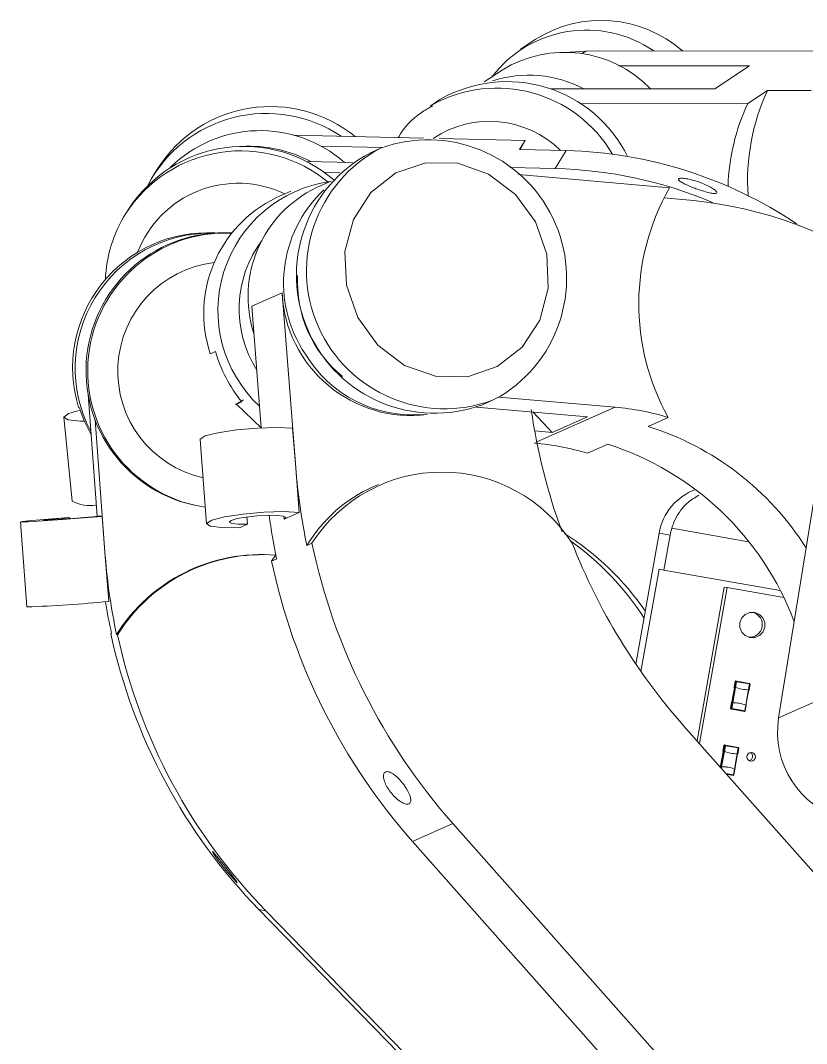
# Model space of a CAD drawing. Header units: millimetres. Extents: x 0 to 1189, y 0 to 841.
# Drawn here: x 919.9 to 925.43, y 542.77 to 549.97 of the extents above; entities that cross this region are included whole.
import ezdxf

# ---------------------------------------------------------------- set-up
doc = ezdxf.new("R2010")
doc.units = ezdxf.units.MM
doc.layers.get('0').update_dxf_attribs({"lineweight": 18})

msp = doc.modelspace()

# ---------------------------------------------------------------- linework, layer by layer
at = {"color": 7, "linetype": 'Continuous', "lineweight": 15}
for p, q in [((923.5233, 549.8334), (923.4191, 549.7638)), ((923.7687, 549.7429), (923.8798, 549.7517)), ((923.8798, 549.7517), (925.5743, 549.7524)), ((924.1085, 549.6475), (925.0309, 549.6479)), ((924.7877, 549.4856), (925.0309, 549.6479)), ((923.2904, 549.6179), (923.1642, 549.5337)), ((923.6355, 549.4852), (924.7877, 549.4856)), ((925.1573, 549.4742), (925.0183, 549.3814)), ((925.1573, 549.4742), (925.466, 549.4743)), ((922.8519, 549.4095), (922.7824, 549.3631)), ((923.8361, 549.381), (925.0183, 549.3814)), ((921.822, 549.1594), (922.737, 549.1379)), ((922.8498, 549.1353), (923.4527, 549.1211)), ((922.0129, 549.0831), (922.4473, 549.0729)), ((922.4343, 549.0673), (922.3633, 549.0357)), ((923.4527, 549.1211), (923.4129, 549.0582)), ((923.4129, 549.0582), (923.7418, 549.0505)), ((923.4527, 549.1211), (923.4171, 549.0581)), ((923.6622, 548.9247), (923.7418, 549.0505)), ((920.8683, 548.9288), (920.8384, 548.8816)), ((921.91, 548.9738), (922.2375, 548.9661)), ((923.3467, 548.9321), (923.6622, 548.9247)), ((922.087, 548.8364), (921.9837, 548.7904)), ((922.0341, 548.8991), (922.1478, 548.8964)), ((923.4048, 548.8819), (924.4692, 548.7896)), ((921.8037, 548.7652), (921.6973, 548.7179)), ((924.429, 548.7177), (924.6362, 548.6998)), ((920.6623, 548.6407), (920.6424, 548.6092)), ((921.7412, 548.051), (921.5283, 547.9564)), ((921.7412, 548.051), (921.8375, 546.818)), ((921.5952, 547.1001), (921.5283, 547.9564)), ((921.2717, 547.6372), (921.2362, 547.6214)), ((920.4404, 546.4772), (920.3762, 547.3344)), ((921.4571, 547.2829), (921.4216, 547.2671)), ((921.4216, 547.2671), (921.5953, 547.0984)), ((923.1511, 547.2629), (923.2221, 547.2944)), ((923.2777, 547.3217), (923.2221, 547.2944)), ((924.0855, 547.2454), (923.2676, 547.3163)), ((920.3152, 547.2418), (920.3092, 547.2429)), ((923.8901, 547.1776), (923.1084, 547.2453)), ((923.5081, 547.2107), (923.6417, 547.0672)), ((920.2063, 547.1746), (920.2637, 546.5839)), ((920.4251, 547.1568), (920.4972, 546.195)), ((923.8901, 547.1776), (923.6417, 547.0672)), ((924.3169, 547.1101), (924.4588, 547.1732)), ((921.8155, 547.0968), (921.8372, 546.8178)), ((923.6417, 547.0672), (923.5192, 547.0778)), ((921.164, 547.0173), (921.2102, 546.4249)), ((923.8911, 546.9209), (924.033, 546.984)), ((921.8372, 546.8178), (921.8375, 546.818)), ((921.8372, 546.8178), (921.8617, 546.5044)), ((925.2363, 545.0587), (925.5165, 546.7902)), ((922.4193, 546.7023), (922.3838, 546.6865)), ((921.1613, 546.5478), (921.1734, 546.5457)), ((921.2011, 546.5412), (921.1734, 546.5457)), ((920.2373, 546.4687), (920.2469, 546.467)), ((920.2469, 546.467), (920.2473, 546.461)), ((920.458, 546.4799), (920.476, 546.4768)), ((920.476, 546.4768), (920.4971, 546.195)), ((921.4941, 546.4731), (921.4982, 546.4214)), ((921.7539, 546.4776), (921.7555, 546.4572)), ((921.7555, 546.4572), (921.8617, 546.5044)), ((919.8999, 546.4379), (919.9448, 545.8397)), ((921.4414, 546.3962), (921.4982, 546.4214)), ((924.2318, 545.4362), (924.3946, 546.3594)), ((924.4728, 546.3456), (924.3946, 546.3594)), ((924.4293, 546.0989), (924.4728, 546.3456)), ((921.9516, 546.2875), (921.9161, 546.2717)), ((920.4971, 546.195), (920.4972, 546.195)), ((920.4971, 546.195), (920.5208, 545.8785)), ((921.6971, 546.207), (921.6677, 546.1613)), ((921.6677, 546.1613), (921.7032, 546.1771)), ((924.3944, 546.1051), (924.2673, 545.3846)), ((924.3944, 546.1051), (924.4293, 546.0989)), ((924.4293, 546.0989), (925.2468, 545.9548)), ((924.8535, 545.9793), (924.6626, 544.8964)), ((924.8728, 545.9759), (924.6791, 544.8777)), ((924.8728, 545.9759), (924.8535, 545.9793)), ((925.2716, 545.9055), (924.8728, 545.9759)), ((920.5349, 545.6528), (920.5409, 545.6518)), ((920.583, 545.6443), (920.577, 545.6454)), ((924.9308, 545.3151), (924.9238, 545.2752)), ((924.9238, 545.2751), (924.9308, 545.3151)), ((924.9364, 545.3142), (924.9293, 545.2741)), ((924.9364, 545.3142), (924.9308, 545.3151)), ((924.9335, 545.2734), (924.9405, 545.3134)), ((924.941, 545.3174), (924.9355, 545.3184)), ((925.031, 545.2975), (924.9405, 545.3134)), ((925.0314, 545.3015), (924.941, 545.3174)), ((924.9249, 545.2699), (924.9074, 545.1706)), ((924.9313, 545.2738), (924.912, 545.1648)), ((924.9334, 545.2734), (924.9141, 545.1644)), ((924.9238, 545.2751), (924.9238, 545.2752)), ((924.9256, 545.2694), (924.9276, 545.269)), ((924.9315, 545.2743), (924.932, 545.274)), ((924.9776, 545.2602), (924.9778, 545.2602)), ((925.0064, 545.1481), (925.0256, 545.2572)), ((925.031, 545.2975), (925.0239, 545.2575)), ((925.0276, 545.2569), (925.0347, 545.2968)), ((924.8975, 545.1261), (924.9045, 545.1661)), ((924.9045, 545.166), (924.8975, 545.1261)), ((924.9101, 545.1651), (924.903, 545.1251)), ((924.9045, 545.166), (924.9045, 545.1661)), ((924.9072, 545.1243), (924.9142, 545.1644)), ((924.9102, 545.1705), (924.9082, 545.1709)), ((924.9126, 545.1643), (924.9121, 545.1643)), ((925.2363, 545.0587), (925.4917, 545.1722)), ((924.903, 545.1251), (924.8975, 545.1261)), ((924.9007, 545.1214), (924.9063, 545.1204)), ((924.9063, 545.1204), (924.9967, 545.1045)), ((924.9976, 545.1084), (924.9072, 545.1243)), ((924.9604, 545.1617), (924.9603, 545.1617)), ((925.0047, 545.1484), (924.9976, 545.1084)), ((925.0013, 545.1078), (925.0084, 545.1477)), ((924.5697, 545.0012), (927.4604, 541.7395)), ((924.8455, 544.8197), (924.828, 544.7203)), ((924.8519, 544.8235), (924.8326, 544.7145)), ((924.854, 544.8232), (924.8347, 544.7141)), ((924.8514, 544.8649), (924.8444, 544.8249)), ((924.8444, 544.8249), (924.8514, 544.8649)), ((924.8444, 544.8249), (924.8444, 544.8249)), ((924.8462, 544.8191), (924.8482, 544.8188)), ((924.857, 544.8639), (924.8499, 544.8239)), ((924.857, 544.8639), (924.8514, 544.8649)), ((924.8521, 544.824), (924.8526, 544.8238)), ((924.8541, 544.8232), (924.8611, 544.8632)), ((924.8616, 544.8672), (924.8561, 544.8681)), ((924.9516, 544.8472), (924.8611, 544.8632)), ((924.952, 544.8512), (924.8616, 544.8672)), ((924.8983, 544.8099), (924.8984, 544.8099)), ((924.927, 544.6978), (924.9462, 544.8069)), ((924.9516, 544.8472), (924.9445, 544.8072)), ((924.9482, 544.8066), (924.9553, 544.8466)), ((924.8251, 544.7158), (924.8247, 544.7134)), ((924.8251, 544.7158), (924.8252, 544.7158)), ((924.8308, 544.7203), (924.8289, 544.7206)), ((924.8307, 544.7149), (924.8295, 544.7081)), ((924.8333, 544.7141), (924.8327, 544.714)), ((924.8697, 544.6626), (924.9173, 544.6543)), ((924.881, 544.7114), (924.8809, 544.7114)), ((924.9253, 544.6982), (924.9182, 544.6581)), ((924.9219, 544.6575), (924.929, 544.6975)), ((922.943, 544.3155), (922.6592, 544.1894)), ((926.4887, 540.3148), (922.943, 544.3155)), ((924.5193, 542.0905), (922.6592, 544.1894)), ((921.6268, 543.701), (921.5787, 543.7094)), ((923.5091, 541.7286), (921.5787, 543.7094)), ((925.3167, 539.9146), (921.6268, 543.701))]:
    msp.add_line(p, q, dxfattribs=at)
at = {"color": 8, "linetype": 'Continuous', "lineweight": 15}
for p, q in [((923.852, 549.7332), (923.8798, 549.7517)), ((923.5339, 547.0003), (924.0855, 547.2454)), ((920.458, 546.4799), (920.458, 546.4796)), ((925.0247, 546.2986), (924.4844, 546.3939)), ((924.9308, 545.3151), (924.9308, 545.3151)), ((924.9249, 545.2699), (924.9074, 545.1706)), ((925.0046, 545.1485), (925.0238, 545.2575)), ((924.8975, 545.1261), (924.8975, 545.1261)), ((924.8455, 544.8197), (924.828, 544.7203)), ((924.8514, 544.8649), (924.8514, 544.8649)), ((924.9252, 544.6982), (924.9444, 544.8072)), ((924.8247, 544.7134), (924.8252, 544.7158)), ((924.8331, 544.704), (924.8349, 544.7141)), ((924.9182, 544.6581), (924.8655, 544.6675))]:
    msp.add_line(p, q, dxfattribs=at)
at = {"color": 7, "linetype": 'Continuous', "lineweight": 15}
for points in [[(923.256, 547.5304), (923.4317, 547.6676), (923.5553, 547.8582), (923.6147, 548.0835), (923.604, 548.3213), (923.5244, 548.5485), (923.3835, 548.7428), (923.1953, 548.8852), (922.978, 548.9617), (922.753, 548.9649), (922.5423, 548.8944), (922.3666, 548.7571), (922.243, 548.5666), (922.1836, 548.3413), (922.1942, 548.1034), (922.2739, 547.8762), (922.4148, 547.6819), (922.603, 547.5395), (922.8203, 547.463), (923.0453, 547.4599), (923.256, 547.5304)], [(920.3504, 547.1461), (920.3192, 547.1471), (920.2348, 547.1571), (920.2063, 547.176), (920.2385, 547.2006), (920.3205, 547.2253)], [(921.8155, 547.0968), (921.7069, 547.1025), (921.5672, 547.0986), (921.42, 547.0856), (921.2902, 547.0658), (921.1999, 547.0425), (921.1642, 547.0197), (921.164, 547.0173)], [(920.476, 546.4768), (920.3425, 546.4658), (920.1948, 546.4547), (920.058, 546.4453), (919.9552, 546.4392), (919.9038, 546.4374), (919.9126, 546.4403), (919.9801, 546.4474), (920.0948, 546.4574), (920.2373, 546.4687)], [(920.2469, 546.467), (920.1716, 546.461), (920.1097, 546.4557), (920.0704, 546.4517), (920.0598, 546.4498), (920.0796, 546.4501), (920.1267, 546.4527), (920.1939, 546.4571), (920.271, 546.4627), (920.3462, 546.4687), (920.4082, 546.474), (920.4475, 546.478), (920.458, 546.4799)], [(921.8617, 546.5044), (921.7532, 546.5102), (921.6135, 546.5062), (921.4663, 546.4932), (921.3365, 546.4734), (921.2461, 546.4501), (921.2104, 546.4273), (921.2355, 546.4089), (921.3171, 546.3978), (921.4414, 546.3962)], [(921.4982, 546.4214), (921.4322, 546.4221), (921.3872, 546.4276), (921.3698, 546.4369), (921.3828, 546.4486), (921.4241, 546.461), (921.4875, 546.4722), (921.5634, 546.4804), (921.6401, 546.4845), (921.706, 546.4837), (921.7511, 546.4783), (921.7684, 546.469), (921.7555, 546.4572)], [(924.9293, 545.2741), (924.9282, 545.272), (924.9272, 545.2704), (924.9264, 545.2696), (924.9256, 545.2694), (924.925, 545.2698), (924.9244, 545.2709), (924.924, 545.2727), (924.9238, 545.2751)], [(924.9045, 545.1661), (924.9056, 545.1683), (924.9066, 545.1698), (924.9075, 545.1707), (924.9082, 545.1709), (924.9089, 545.1704), (924.9094, 545.1693), (924.9098, 545.1675), (924.9101, 545.1651)], [(924.912, 545.1648), (924.9118, 545.1672), (924.9114, 545.169), (924.9108, 545.1701), (924.9102, 545.1705)], [(924.8499, 544.8239), (924.8488, 544.8217), (924.8478, 544.8202), (924.847, 544.8193), (924.8462, 544.8191), (924.8456, 544.8196), (924.8451, 544.8207), (924.8447, 544.8224), (924.8444, 544.8249)], [(924.8519, 544.8235), (924.8508, 544.8214), (924.8498, 544.8198), (924.8489, 544.819), (924.8482, 544.8188)], [(924.8252, 544.7158), (924.8262, 544.718), (924.8272, 544.7195), (924.8281, 544.7204), (924.8289, 544.7206), (924.8295, 544.7202), (924.83, 544.719), (924.8304, 544.7173), (924.8307, 544.7149)], [(924.8326, 544.7145), (924.8324, 544.7169), (924.832, 544.7187), (924.8315, 544.7198), (924.8308, 544.7203)], [(921.251, 544.1179), (921.2562, 544.1078), (921.2703, 544.0863), (921.292, 544.056), (921.319, 544.0205), (921.3485, 543.9838), (921.3771, 543.9499), (921.4015, 543.9226), (921.4185, 543.905), (921.426, 543.899), (921.4234, 543.9049), (921.4109, 543.9221), (921.3901, 543.9489), (921.3635, 543.9827), (921.3451, 544.0059)]]:
    msp.add_lwpolyline(points, dxfattribs=at)
for centre, radius in [((925.0512, 545.7122), 0.0888), ((925.0423, 544.7853), 0.0304)]:
    msp.add_circle(centre, radius, dxfattribs=at)
for centre, radius, start, end in [((923.9866, 549.0954), 0.8713, 48.89713, 122.12138), ((923.8841, 549.0586), 0.8399, 55.63226, 142.59072), ((923.7305, 548.9057), 0.8372, 43.82759, 121.7139), ((923.477, 548.7537), 0.8281, 62.04892, 107.92111), ((923.3253, 548.5913), 0.9453, 26.23729, 120.05245), ((926.5411, 548.8363), 1.5237, 155.25286, 183.86444), ((921.6603, 548.4192), 0.9418, 50.82479, 147.24019), ((926.3788, 548.7501), 1.4998, 155.1071, 178.11996), ((921.6307, 548.3706), 0.9419, 56.01297, 152.45032), ((921.5862, 548.2914), 0.9001, 48.68257, 134.61662), ((922.7701, 548.153), 0.974, 301.40411, 110.17271), ((921.4719, 548.1161), 0.9646, 49.00692, 147.05559), ((921.5122, 548.1718), 0.9099, 61.72208, 93.45204), ((923.6677, 546.0103), 3.0411, 56.12569, 88.60378), ((922.8144, 548.1747), 0.972, 117.65004, 290.26979), ((923.5893, 545.8911), 3.0344, 66.98488, 88.62419), ((922.2071, 547.9245), 0.9176, 97.95173, 227.18), ((922.3502, 548.0255), 0.8482, 115.60613, 197.94416), ((922.6484, 548.12), 0.8966, 133.11089, 214.10723), ((925.899, 547.9722), 1.647, 150.2421, 209.02014), ((922.0933, 547.9062), 0.9032, 116.01134, 198.37929), ((924.3251, 545.7131), 3.0028, 28.07364, 84.05289), ((921.4381, 548.1067), 0.9411, 147.72197, 177.75115), ((921.2172, 547.5229), 0.9501, 86.78163, 197.14097), ((921.2353, 547.5196), 0.9503, 89.00171, 207.92182), ((921.3313, 547.5028), 0.9701, 86.91143, 259.9101), ((922.2455, 547.9363), 0.8066, 143.10892, 212.28053), ((922.7049, 548.1261), 0.8553, 176.85885, 231.06097), ((922.6506, 548.0965), 0.9106, 182.86221, 277.07036), ((922.2576, 547.9273), 1.0277, 196.39887, 218.83515), ((922.6593, 548.0701), 0.8789, 211.01061, 275.12228), ((921.2242, 547.5215), 0.951, 197.10436, 209.60676), ((927.7563, 547.8448), 4.306, 188.22906, 200.05737), ((923.9258, 545.4196), 1.8328, 73.09159, 84.99914), ((923.7049, 545.1619), 2.0421, 32.36031, 72.56137), ((923.358, 545.1668), 1.8333, 73.09502, 84.99924), ((923.4065, 545.0111), 2.0699, 20.47353, 72.38294), ((926.0796, 547.1498), 4.2551, 184.47319, 191.90954), ((922.8675, 545.7014), 1.0874, 32.61624, 147.38674), ((922.8087, 545.7363), 1.0408, 114.09072, 149.04425), ((924.7886, 546.2901), 0.4, 110.05764, 170.02634), ((920.3952, 546.8448), 0.2921, 243.25997, 277.74926), ((925.8855, 547.0585), 4.2742, 187.71629, 191.90124), ((924.8685, 546.2758), 0.4018, 162.90769, 169.99385), ((922.659, 544.6721), 1.996, 34.80544, 57.54851), ((926.1819, 547.1792), 4.3233, 191.90295, 221.48124), ((922.6107, 544.6803), 1.9963, 32.77972, 54.48288), ((927.8009, 547.8598), 4.3142, 201.37318, 221.49815), ((924.4922, 546.4945), 4.0062, 184.28646, 192.23567), ((921.5929, 545.0106), 1.198, 84.98675, 148.00235), ((921.599, 545.0095), 1.198, 85.27134, 148.00205), ((925.898, 547.053), 4.3232, 191.90251, 221.48141), ((919.6346, 554.7345), 8.9002, 271.99697, 275.71459), ((924.4426, 546.4983), 3.9925, 188.95857, 192.24186), ((925.0319, 545.7157), 0.0889, 266.40874, 73.59276), ((924.4429, 546.4999), 3.9988, 192.22953, 224.25277), ((924.491, 546.4914), 3.9987, 192.22935, 224.25295), ((924.9348, 545.3145), 0.004, 80, 170), ((924.9348, 545.3144), 0.00401, 80.15181, 170.03982), ((924.9403, 545.3135), 0.004, 80.20675, 170.05432), ((924.9518, 545.3906), 0.078, 258.55741, 261.66953), ((924.9251, 545.3172), 0.0159, 346.25441, 0.76404), ((924.9246, 545.2752), 0.00685, 296.08845, 348.54741), ((925.0125, 545.4572), 0.2001, 246.70395, 259.96832), ((925.0123, 545.4564), 0.1993, 246.68267, 273.32637), ((925.0155, 545.2613), 0.0129, 316.01062, 339.78756), ((925.0154, 545.3013), 0.0161, 346.34495, 0.6735), ((925.0307, 545.2975), 0.004, 350, 80), ((924.9257, 544.9658), 0.1989, 79.987, 93.3304), ((924.9258, 544.9656), 0.1992, 66.67521, 93.33511), ((924.9014, 545.1254), 0.004, 170, 260), ((924.9014, 545.1254), 0.004, 169.94311, 259.88261), ((924.9334, 545.2847), 0.1625, 259.20755, 260.70179), ((924.907, 545.1244), 0.00401, 170.0689, 259.85581), ((924.8905, 545.1263), 0.0168, 339.72991, 353.43772), ((924.9811, 545.1103), 0.0167, 339.58737, 353.41453), ((924.9974, 545.1084), 0.004, 260, 350), ((924.9955, 545.1477), 0.0129, 0.1914, 23.94414), ((925.8597, 544.9576), 0.6316, 170.79062, 254.97907), ((924.8554, 544.8642), 0.004, 80, 170), ((924.8554, 544.8642), 0.00399, 79.90594, 170.15734), ((924.9331, 545.0071), 0.2002, 246.70675, 259.96552), ((924.933, 545.0062), 0.1993, 246.68485, 273.32548), ((924.8609, 544.8632), 0.004, 80.20675, 170.05432), ((924.8924, 545.055), 0.1943, 259.48915, 260.73778), ((924.8457, 544.867), 0.0159, 346.25441, 0.76404), ((924.9361, 544.811), 0.0129, 316.01062, 339.78756), ((924.9353, 544.8511), 0.0167, 346.54505, 0.30408), ((924.9513, 544.8473), 0.004, 350, 80), ((925.023, 544.7887), 0.0305, 278.80965, 61.1881), ((924.8463, 544.5154), 0.199, 79.98971, 93.32855), ((924.8464, 544.5152), 0.1993, 66.68454, 93.3245), ((924.9019, 544.66), 0.0165, 339.49966, 353.42247), ((924.9163, 544.6975), 0.0126, 359.9593, 24.17624), ((924.918, 544.6582), 0.004, 260, 350)]:
    msp.add_arc(centre, radius, start, end, dxfattribs=at)
at = {"color": 8, "linetype": 'Continuous', "lineweight": 15}
for centre, radius, start, end in [((923.2543, 548.5491), 0.9418, 30.36361, 119.19209), ((923.2008, 548.5439), 0.7132, 45.36295, 123.83125), ((922.8853, 548.2062), 0.972, 117.64959, 290.27052), ((921.4518, 548.0849), 0.9643, 50.35753, 147.06251), ((921.4312, 548.0635), 0.7576, 64.25271, 158.97208), ((921.3433, 547.5007), 0.9701, 87.69173, 259.90981), ((921.3551, 547.4987), 0.7701, 96.82162, 257.2445), ((924.9605, 544.8891), 0.4144, 79.69532, 80.21505), ((924.9241, 544.6833), 0.4314, 79.6901, 80.18852), ((924.8811, 544.4389), 0.4144, 79.69532, 80.21505), ((924.9749, 544.9724), 0.3193, 259.78207, 260.45512)]:
    msp.add_arc(centre, radius, start, end, dxfattribs=at)
at = {"color": 7, "linetype": 'Continuous', "lineweight": 15}
for points, knots in [([(922.8003, 549.3656), (922.773, 549.35), (922.6793, 549.2968), (922.5969, 549.2152), (922.5601, 549.1443), (922.5589, 549.1421)], [0, 0, 0, 0, 0.0950088, 0.3261834, 0.3335788, 0.3335788, 0.3335788, 0.3335788]), ([(924.6541, 548.783), (924.6694, 548.7776), (924.7001, 548.7669), (924.7425, 548.7551), (924.7759, 548.7487), (924.7969, 548.7488), (924.8034, 548.7555), (924.7952, 548.768), (924.773, 548.7847), (924.7391, 548.8035), (924.6968, 548.8221), (924.6505, 548.8382), (924.6054, 548.8501), (924.5672, 548.8563), (924.5409, 548.8565), (924.5295, 548.8511), (924.5337, 548.8412), (924.5523, 548.8276), (924.5835, 548.8115), (924.6195, 548.796), (924.6443, 548.7867), (924.6541, 548.783)], [0, 0, 0, 0, 0.0324363, 0.064889, 0.0969722, 0.1286132, 0.1599728, 0.1912305, 0.2225414, 0.2540703, 0.2859826, 0.3183845, 0.3511763, 0.3839669, 0.4162061, 0.4475832, 0.4783521, 0.5091509, 0.5405745, 0.5728185, 0.5940391, 0.5940391, 0.5940391, 0.5940391]), ([(921.4694, 547.2961), (921.4611, 547.2916), (921.4435, 547.2821), (921.4243, 547.2712), (921.4139, 547.2648), (921.4137, 547.2637), (921.4194, 547.2662), (921.4216, 547.2671)], [0, 0, 0, 0, 0.01440356, 0.03037982, 0.04604663, 0.06132745, 0.07152776, 0.07152776, 0.07152776, 0.07152776]), ([(924.6738, 546.6251), (924.6456, 546.6083), (924.5781, 546.5679), (924.5161, 546.4807), (924.4919, 546.4145), (924.4844, 546.3939)], [0, 0, 0, 0, 0.1013117, 0.2428094, 0.307079, 0.307079, 0.307079, 0.307079]), ([(924.9307, 545.2746), (924.9304, 545.2746), (924.9298, 545.2745), (924.9294, 545.2743), (924.9293, 545.2742), (924.9293, 545.2741)], [0, 0, 0, 0, 0.000670811, 0.001345247, 0.001528777, 0.001528777, 0.001528777, 0.001528777]), ([(924.9335, 545.2734), (924.933, 545.2736), (924.9322, 545.274), (924.9313, 545.2744), (924.9309, 545.2746), (924.9308, 545.2746)], [0, 0, 0, 0, 0.001315602, 0.002632962, 0.002946747, 0.002946747, 0.002946747, 0.002946747]), ([(924.932, 545.274), (924.9318, 545.274), (924.9315, 545.274), (924.9313, 545.2739), (924.9313, 545.2738), (924.9313, 545.2738)], [0, 0, 0, 0, 0.0003388254, 0.0006754977, 0.0007775076, 0.0007775076, 0.0007775076, 0.0007775076]), ([(924.9334, 545.2734), (924.9331, 545.2735), (924.9327, 545.2737), (924.9323, 545.2739), (924.932, 545.274), (924.932, 545.274)], [0, 0, 0, 0, 0.000654133, 0.001308735, 0.001484686, 0.001484686, 0.001484686, 0.001484686]), ([(925.0267, 545.2577), (925.0264, 545.2576), (925.0257, 545.2576), (925.0246, 545.2575), (925.024, 545.2575), (925.0239, 545.2575)], [0, 0, 0, 0, 0.001240227, 0.002478893, 0.002814879, 0.002814879, 0.002814879, 0.002814879]), ([(925.0268, 545.2577), (925.027, 545.2575), (925.0275, 545.2573), (925.0276, 545.257), (925.0276, 545.2568), (925.0276, 545.2568)], [0, 0, 0, 0, 0.000561908, 0.001126047, 0.001279295, 0.001279295, 0.001279295, 0.001279295]), ([(924.9101, 545.1651), (924.9101, 545.165), (924.9102, 545.1648), (924.9108, 545.1644), (924.9112, 545.1642), (924.9113, 545.1642)], [0, 0, 0, 0, 0.000676182, 0.001352939, 0.001511962, 0.001511962, 0.001511962, 0.001511962]), ([(924.9113, 545.1642), (924.9117, 545.1642), (924.9125, 545.1643), (924.9135, 545.1643), (924.9141, 545.1644), (924.9142, 545.1644)], [0, 0, 0, 0, 0.001295367, 0.002593565, 0.002943422, 0.002943422, 0.002943422, 0.002943422]), ([(924.912, 545.1648), (924.9121, 545.1647), (924.9121, 545.1646), (924.9124, 545.1644), (924.9126, 545.1643), (924.9126, 545.1643)], [0, 0, 0, 0, 0.0003412942, 0.0006810915, 0.0007732683, 0.0007732683, 0.0007732683, 0.0007732683]), ([(924.9126, 545.1643), (924.9128, 545.1643), (924.9132, 545.1643), (924.9138, 545.1644), (924.9141, 545.1644), (924.9141, 545.1644)], [0, 0, 0, 0, 0.000646782, 0.001292336, 0.00148651, 0.00148651, 0.00148651, 0.00148651]), ([(925.0047, 545.1484), (925.0051, 545.1482), (925.006, 545.1479), (925.0068, 545.1475), (925.0072, 545.1473), (925.0072, 545.1473)], [0, 0, 0, 0, 0.001254573, 0.00250644, 0.002806922, 0.002806922, 0.002806922, 0.002806922]), ([(925.0073, 545.1473), (925.0076, 545.1473), (925.0081, 545.1474), (925.0084, 545.1476), (925.0084, 545.1477), (925.0084, 545.1478)], [0, 0, 0, 0, 0.000557102, 0.001114781, 0.00126658, 0.00126658, 0.00126658, 0.00126658]), ([(924.8513, 544.8243), (924.851, 544.8243), (924.8504, 544.8242), (924.85, 544.8241), (924.8499, 544.8239), (924.8499, 544.8239)], [0, 0, 0, 0, 0.000670811, 0.001345247, 0.001528777, 0.001528777, 0.001528777, 0.001528777]), ([(924.8541, 544.8232), (924.8536, 544.8233), (924.8528, 544.8237), (924.8519, 544.8241), (924.8515, 544.8243), (924.8514, 544.8243)], [0, 0, 0, 0, 0.001315602, 0.002632962, 0.002946747, 0.002946747, 0.002946747, 0.002946747]), ([(924.8526, 544.8238), (924.8524, 544.8237), (924.8521, 544.8237), (924.8519, 544.8236), (924.8519, 544.8236), (924.8519, 544.8235)], [0, 0, 0, 0, 0.0003371045, 0.0006749279, 0.0007769747, 0.0007769747, 0.0007769747, 0.0007769747]), ([(924.854, 544.8232), (924.8537, 544.8233), (924.8533, 544.8235), (924.8529, 544.8236), (924.8526, 544.8237), (924.8526, 544.8238)], [0, 0, 0, 0, 0.000654133, 0.001308735, 0.001484686, 0.001484686, 0.001484686, 0.001484686]), ([(924.9473, 544.8074), (924.947, 544.8074), (924.9463, 544.8073), (924.9452, 544.8073), (924.9446, 544.8072), (924.9445, 544.8072)], [0, 0, 0, 0, 0.00123901, 0.002472117, 0.002807957, 0.002807957, 0.002807957, 0.002807957]), ([(924.9474, 544.8074), (924.9476, 544.8073), (924.9481, 544.807), (924.9483, 544.8067), (924.9482, 544.8066), (924.9482, 544.8066)], [0, 0, 0, 0, 0.000563176, 0.001124466, 0.001277381, 0.001277381, 0.001277381, 0.001277381]), ([(922.5994, 544.5867), (922.5896, 544.5991), (922.57, 544.6241), (922.5373, 544.6545), (922.5066, 544.675), (922.4806, 544.683), (922.4622, 544.6775), (922.4535, 544.6592), (922.4555, 544.6301), (922.4682, 544.5938), (922.4904, 544.5544), (922.5197, 544.5163), (922.5529, 544.484), (922.586, 544.4609), (922.615, 544.4496), (922.6363, 544.4511), (922.6477, 544.4653), (922.648, 544.4904), (922.6373, 544.5238), (922.6196, 544.5576), (922.605, 544.5785), (922.5994, 544.5867)], [0, 0, 0, 0, 0.0343071, 0.0686078, 0.102855, 0.1370517, 0.1712371, 0.2054185, 0.2395994, 0.2737902, 0.3080078, 0.3423064, 0.376687, 0.4111153, 0.4454644, 0.4796414, 0.513671, 0.5477015, 0.5818842, 0.6162312, 0.6380515, 0.6380515, 0.6380515, 0.6380515]), ([(924.8307, 544.7149), (924.8307, 544.7147), (924.8309, 544.7145), (924.8314, 544.7142), (924.8318, 544.714), (924.8319, 544.7139)], [0, 0, 0, 0, 0.000680677, 0.001359218, 0.0015227, 0.0015227, 0.0015227, 0.0015227]), ([(924.8319, 544.7139), (924.8323, 544.714), (924.8331, 544.714), (924.8341, 544.7141), (924.8347, 544.7141), (924.8349, 544.7141)], [0, 0, 0, 0, 0.001295523, 0.002593259, 0.002949226, 0.002949226, 0.002949226, 0.002949226]), ([(924.8326, 544.7145), (924.8327, 544.7144), (924.8327, 544.7143), (924.833, 544.7142), (924.8332, 544.7141), (924.8333, 544.7141)], [0, 0, 0, 0, 0.0003412942, 0.0006810915, 0.0007732683, 0.0007732683, 0.0007732683, 0.0007732683]), ([(924.8333, 544.7141), (924.8334, 544.7141), (924.8338, 544.7141), (924.8344, 544.7141), (924.8347, 544.7141), (924.8347, 544.7141)], [0, 0, 0, 0, 0.000646782, 0.001292336, 0.00148651, 0.00148651, 0.00148651, 0.00148651]), ([(924.9253, 544.6982), (924.9257, 544.698), (924.9266, 544.6976), (924.9274, 544.6972), (924.9278, 544.6971), (924.9279, 544.697)], [0, 0, 0, 0, 0.001255142, 0.002511654, 0.002812039, 0.002812039, 0.002812039, 0.002812039]), ([(924.9279, 544.697), (924.9282, 544.6971), (924.9287, 544.6971), (924.929, 544.6974), (924.929, 544.6975), (924.929, 544.6975)], [0, 0, 0, 0, 0.000558925, 0.001119866, 0.001272301, 0.001272301, 0.001272301, 0.001272301]), ([(921.3451, 544.0059), (921.3352, 544.0183), (921.3155, 544.043), (921.2885, 544.0767), (921.2674, 544.1022), (921.2541, 544.1173), (921.2526, 544.1174), (921.2519, 544.1174)], [0, 0, 0, 0, 0.0305082, 0.0610137, 0.0914684, 0.1218801, 0.1456443, 0.1456443, 0.1456443, 0.1456443])]:
    msp.add_open_spline(points, degree=3, knots=knots, dxfattribs=at)

doc.saveas('drawing.dxf')
